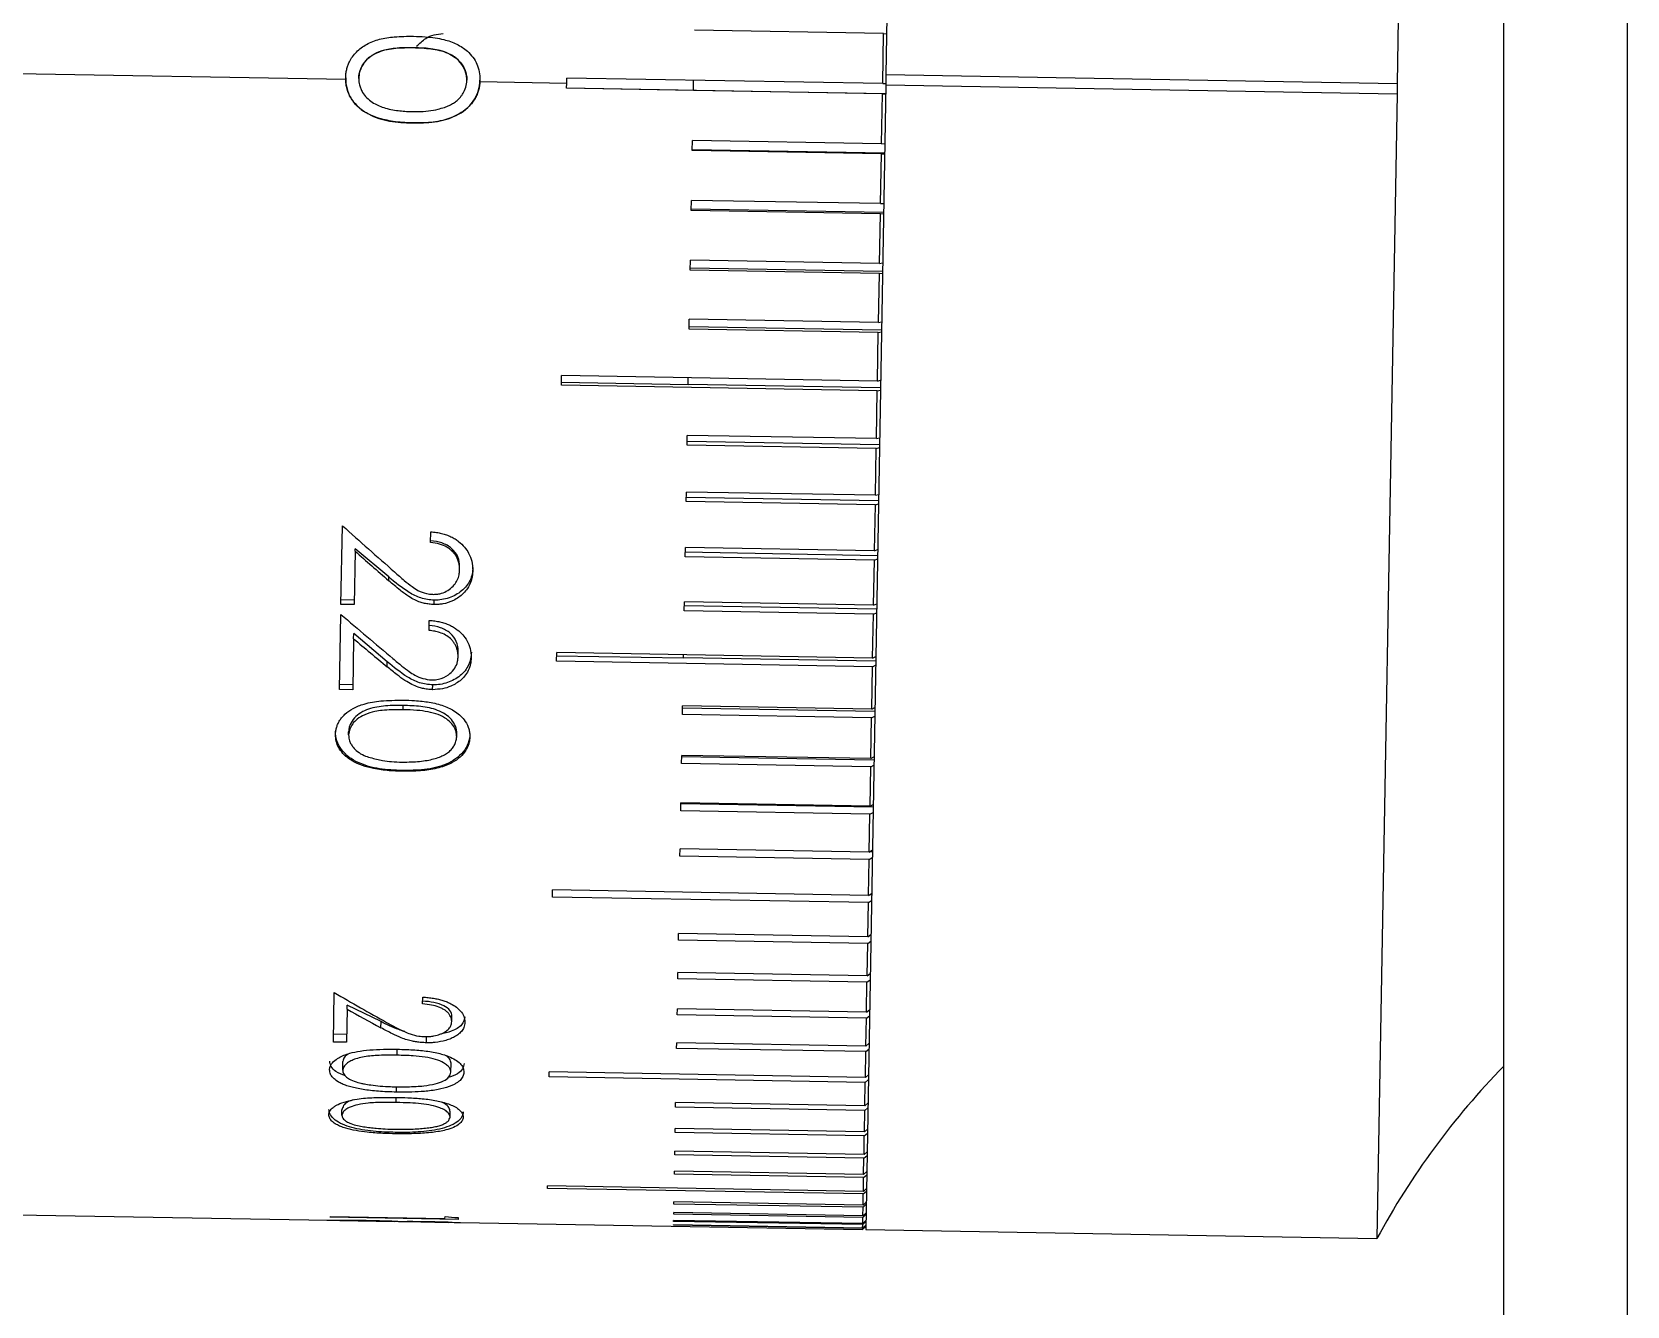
# Model space of a CAD drawing. Header units: inches. Extents: x -131 to 138, y -123 to 133.
# Drawn here: x 96.017 to 97.312, y -56.112 to -55.078 of the extents above; entities that cross this region are included whole.
import ezdxf

# ---------------------------------------------------------------- set-up
doc = ezdxf.new("R2010")
doc.units = ezdxf.units.IN
doc.header["$MEASUREMENT"] = 0

msp = doc.modelspace()

# ---------------------------------------------------------------- linework, layer by layer
at = {"color": 7, "linetype": 'Continuous', "lineweight": 25}
for p, q in [((97.2118, -65.3463), (97.2118, -41.3463)), ((97.3118, -41.4463), (97.3118, -65.2463)), ((96.7265, -54.1829), (96.7103, -55.1123)), ((97.1414, -54.1901), (97.1252, -55.1196)), ((96.7084, -55.079), (96.5548, -55.0763)), ((96.7077, -55.1196), (96.7084, -55.079)), ((96.7084, -55.079), (96.7109, -55.0792)), ((95.3358, -55.0998), (96.2718, -55.1161)), ((96.3267, -55.0904), (96.3267, -55.0905)), ((96.2718, -55.1149), (96.2718, -55.1149)), ((96.2824, -55.1154), (96.2824, -55.1154)), ((96.7077, -55.1196), (96.4512, -55.1151)), ((96.4512, -55.1192), (96.4512, -55.1151)), ((96.7103, -55.1123), (96.7102, -55.1196)), ((96.7103, -55.1123), (97.1252, -55.1196)), ((96.3702, -55.1169), (96.3702, -55.1169)), ((96.3808, -55.118), (96.4512, -55.1192)), ((96.4511, -55.1234), (96.4512, -55.1192)), ((96.554, -55.1251), (96.4511, -55.1233)), ((96.7075, -55.1279), (96.4511, -55.1234)), ((96.554, -55.1251), (96.5541, -55.1169)), ((96.71, -55.1278), (96.554, -55.1251)), ((96.7101, -55.1206), (96.6939, -56.0501)), ((96.7068, -55.1684), (96.7075, -55.1279)), ((96.7075, -55.1279), (96.71, -55.1279)), ((96.7077, -55.1196), (96.7102, -55.1196)), ((96.7102, -55.1196), (96.7101, -55.1206)), ((96.7101, -55.1206), (97.1251, -55.1279)), ((97.1251, -55.1279), (97.1088, -56.0573)), ((97.1252, -55.1196), (97.1251, -55.1279)), ((96.3257, -55.1516), (96.3257, -55.1516)), ((96.5531, -55.174), (96.5533, -55.1658)), ((96.7068, -55.1684), (96.5533, -55.1658)), ((96.7092, -55.1762), (96.5531, -55.1735)), ((96.7067, -55.1767), (96.5531, -55.174)), ((96.706, -55.2171), (96.7067, -55.1767)), ((96.7067, -55.1767), (96.7092, -55.1766)), ((96.7068, -55.1684), (96.7093, -55.1683)), ((96.5523, -55.2227), (96.5524, -55.2145)), ((96.706, -55.2171), (96.5524, -55.2145)), ((96.706, -55.2171), (96.7085, -55.2169)), ((96.7083, -55.2244), (96.5523, -55.2217)), ((96.7058, -55.2254), (96.5523, -55.2227)), ((96.7051, -55.2656), (96.7058, -55.2254)), ((96.7058, -55.2254), (96.7083, -55.2252)), ((96.5514, -55.2711), (96.5516, -55.2629)), ((96.7075, -55.2723), (96.5515, -55.2696)), ((96.7051, -55.2656), (96.5516, -55.2629)), ((96.7051, -55.2656), (96.7076, -55.2652)), ((96.705, -55.2738), (96.5514, -55.2711)), ((96.7043, -55.3136), (96.705, -55.2738)), ((96.705, -55.2738), (96.7075, -55.2734)), ((96.5506, -55.319), (96.5507, -55.3109)), ((96.7067, -55.3198), (96.5506, -55.3171)), ((96.7041, -55.3217), (96.5506, -55.319)), ((96.7043, -55.3136), (96.5507, -55.3109)), ((96.7034, -55.3611), (96.7041, -55.3217)), ((96.7041, -55.3217), (96.7066, -55.3212)), ((96.7043, -55.3136), (96.7068, -55.3131)), ((96.4469, -55.3646), (96.447, -55.3566)), ((96.7034, -55.3611), (96.447, -55.3566)), ((96.5498, -55.3642), (96.5499, -55.3584)), ((96.7034, -55.3611), (96.7059, -55.3605)), ((96.5498, -55.3642), (96.4469, -55.3624)), ((96.7033, -55.3691), (96.4469, -55.3646)), ((96.7058, -55.3667), (96.5498, -55.364)), ((96.7026, -55.4079), (96.7033, -55.3691)), ((96.7033, -55.3691), (96.7058, -55.3685)), ((96.549, -55.4131), (96.5491, -55.4052)), ((96.705, -55.413), (96.549, -55.4102)), ((96.7025, -55.4158), (96.549, -55.4131)), ((96.7026, -55.4079), (96.5491, -55.4052)), ((96.7026, -55.4079), (96.7051, -55.4072)), ((96.7018, -55.4539), (96.7025, -55.4158)), ((96.7025, -55.4158), (96.705, -55.415)), ((96.5482, -55.459), (96.5483, -55.4513)), ((96.7018, -55.4539), (96.5483, -55.4513)), ((96.7042, -55.4584), (96.5482, -55.4556)), ((96.7017, -55.4617), (96.5482, -55.459)), ((96.701, -55.499), (96.7017, -55.4617)), ((96.7017, -55.4617), (96.7042, -55.4608)), ((96.7018, -55.4539), (96.7043, -55.4531)), ((96.268, -55.5425), (96.2691, -55.4786)), ((96.3407, -55.4921), (96.3409, -55.4835)), ((96.2794, -55.4992), (96.2787, -55.5426)), ((96.2794, -55.4992), (96.2795, -55.4974)), ((96.3068, -55.5202), (96.2795, -55.4974)), ((96.5474, -55.5039), (96.5475, -55.4964)), ((96.7035, -55.5029), (96.5474, -55.5001)), ((96.7009, -55.5066), (96.5474, -55.5039)), ((96.701, -55.499), (96.5475, -55.4964)), ((96.701, -55.499), (96.7035, -55.498)), ((96.3643, -55.5144), (96.3643, -55.5119)), ((96.7003, -55.5431), (96.7009, -55.5066)), ((96.7009, -55.5066), (96.7034, -55.5056)), ((96.3067, -55.5232), (96.3068, -55.5202)), ((96.2787, -55.5426), (96.268, -55.5425)), ((96.2787, -55.539), (96.2681, -55.5388)), ((96.3436, -55.5426), (96.3437, -55.539)), ((96.5466, -55.5478), (96.5467, -55.5404)), ((96.7003, -55.5431), (96.5467, -55.5404)), ((96.7003, -55.5431), (96.7028, -55.542)), ((96.2668, -55.6115), (96.2679, -55.5507)), ((96.3395, -55.5636), (96.3396, -55.5555)), ((96.7001, -55.5504), (96.5466, -55.5478)), ((96.7027, -55.5463), (96.5467, -55.5436)), ((96.6995, -55.586), (96.7001, -55.5504)), ((96.7001, -55.5504), (96.7026, -55.5493)), ((96.2782, -55.5703), (96.2783, -55.5662)), ((96.3056, -55.589), (96.2783, -55.5662)), ((96.2782, -55.5703), (96.2775, -55.6117)), ((96.3631, -55.5849), (96.3631, -55.5807)), ((96.443, -55.5886), (96.4431, -55.5815)), ((96.6995, -55.586), (96.4431, -55.5815)), ((96.3055, -55.5932), (96.3056, -55.589)), ((96.5459, -55.5862), (96.443, -55.5844)), ((96.6994, -55.5931), (96.443, -55.5886)), ((96.5459, -55.5862), (96.546, -55.5833)), ((96.702, -55.5885), (96.5459, -55.5858)), ((96.6988, -55.6275), (96.6994, -55.5931)), ((96.6994, -55.5931), (96.7019, -55.5919)), ((96.6995, -55.586), (96.702, -55.5847)), ((96.2775, -55.6078), (96.2669, -55.6076)), ((96.2775, -55.6117), (96.2668, -55.6115)), ((96.3424, -55.6117), (96.3425, -55.6078)), ((96.3184, -55.628), (96.3185, -55.6246)), ((96.5451, -55.6318), (96.5453, -55.6249)), ((96.6987, -55.6345), (96.5451, -55.6318)), ((96.7012, -55.6295), (96.5452, -55.6268)), ((96.6988, -55.6275), (96.5453, -55.6249)), ((96.6987, -55.6345), (96.7012, -55.6331)), ((96.6988, -55.6275), (96.7013, -55.6262)), ((96.2742, -55.6484), (96.2742, -55.6459)), ((96.6981, -55.6677), (96.6987, -55.6345)), ((96.3619, -55.65), (96.362, -55.6475)), ((96.5444, -55.6717), (96.5446, -55.6651)), ((96.698, -55.6744), (96.5444, -55.6717)), ((96.7006, -55.669), (96.5445, -55.6663)), ((96.6981, -55.6677), (96.5446, -55.6651)), ((96.6981, -55.6677), (96.7006, -55.6663)), ((96.3175, -55.6779), (96.3175, -55.6773)), ((96.6974, -55.7064), (96.698, -55.6744)), ((96.698, -55.6744), (96.7005, -55.673)), ((96.5438, -55.7101), (96.5439, -55.7037)), ((96.6973, -55.7128), (96.5438, -55.7101)), ((96.6974, -55.7064), (96.5439, -55.7037)), ((96.6999, -55.7071), (96.5439, -55.7043)), ((96.6974, -55.7064), (96.6999, -55.7049)), ((96.6968, -55.7435), (96.6973, -55.7128)), ((96.6973, -55.7128), (96.6998, -55.7113)), ((96.5431, -55.7469), (96.5432, -55.7408)), ((96.6967, -55.7496), (96.5431, -55.7469)), ((96.6968, -55.7435), (96.5432, -55.7408)), ((96.6962, -55.7788), (96.6967, -55.7496)), ((96.6967, -55.7496), (96.6992, -55.748)), ((96.6968, -55.7435), (96.6993, -55.7418)), ((96.6993, -55.7435), (96.6968, -55.7434)), ((96.4396, -55.7802), (96.4397, -55.7743)), ((96.6962, -55.7788), (96.4397, -55.7743)), ((96.6961, -55.7846), (96.4396, -55.7802)), ((96.6956, -55.8123), (96.6961, -55.7846)), ((96.6961, -55.7846), (96.6986, -55.7829)), ((96.6962, -55.7788), (96.6987, -55.7771)), ((96.6987, -55.7782), (96.6971, -55.7782)), ((96.5419, -55.8152), (96.542, -55.8097)), ((96.6956, -55.8123), (96.542, -55.8097)), ((96.6956, -55.8123), (96.6981, -55.8105)), ((96.6981, -55.8111), (96.6974, -55.811)), ((96.6955, -55.8178), (96.5419, -55.8152)), ((96.695, -55.844), (96.6955, -55.8178)), ((96.6955, -55.8178), (96.698, -55.816)), ((96.5414, -55.8464), (96.5415, -55.8413)), ((96.6949, -55.8491), (96.5414, -55.8464)), ((96.695, -55.844), (96.5415, -55.8413)), ((96.6945, -55.8736), (96.6949, -55.8491)), ((96.6949, -55.8491), (96.6974, -55.8472)), ((96.695, -55.844), (96.6975, -55.8421)), ((96.2618, -55.8978), (96.2625, -55.8577)), ((96.3342, -55.8669), (96.3343, -55.8614)), ((96.2729, -55.871), (96.2725, -55.898)), ((96.2729, -55.871), (96.273, -55.8679)), ((96.3005, -55.8812), (96.273, -55.8679)), ((96.3579, -55.8812), (96.358, -55.8768)), ((96.5409, -55.8757), (96.541, -55.8709)), ((96.6944, -55.8784), (96.5409, -55.8757)), ((96.6945, -55.8736), (96.541, -55.8709)), ((96.694, -55.9011), (96.6944, -55.8784)), ((96.6944, -55.8784), (96.6969, -55.8764)), ((96.6945, -55.8736), (96.697, -55.8716)), ((96.2726, -55.8917), (96.2619, -55.8915)), ((96.3004, -55.8863), (96.3005, -55.8812)), ((96.2725, -55.898), (96.2618, -55.8978)), ((96.3374, -55.8984), (96.3375, -55.8933)), ((96.5404, -55.9029), (96.5405, -55.8984)), ((96.6939, -55.9056), (96.5404, -55.9029)), ((96.694, -55.9011), (96.5405, -55.8984)), ((96.6939, -55.9056), (96.6965, -55.9035)), ((96.694, -55.9011), (96.6965, -55.8991)), ((96.2694, -55.9207), (96.2695, -55.9135)), ((96.3572, -55.9223), (96.3573, -55.915)), ((96.6936, -55.9265), (96.6939, -55.9056)), ((96.6936, -55.9265), (96.4371, -55.922)), ((96.4371, -55.9261), (96.4371, -55.922)), ((96.6935, -55.9306), (96.4371, -55.9261)), ((96.6932, -55.9497), (96.6935, -55.9306)), ((96.6935, -55.9306), (96.696, -55.9285)), ((96.6936, -55.9265), (96.6961, -55.9244)), ((96.313, -55.9384), (96.313, -55.9341)), ((96.2688, -55.9572), (96.2688, -55.9529)), ((96.3565, -55.9587), (96.3566, -55.9544)), ((96.6932, -55.9497), (96.5396, -55.947)), ((96.5396, -55.9507), (96.5396, -55.947)), ((96.6931, -55.9534), (96.5396, -55.9507)), ((96.6928, -55.9706), (96.6931, -55.9534)), ((96.6931, -55.9534), (96.6956, -55.9512)), ((96.6932, -55.9497), (96.6957, -55.9475)), ((96.5392, -55.9712), (96.5393, -55.9679)), ((96.6928, -55.9706), (96.5393, -55.9679)), ((96.6928, -55.9706), (96.6953, -55.9684)), ((96.3124, -55.9722), (96.3124, -55.9711)), ((96.6927, -55.9739), (96.5392, -55.9712)), ((96.6925, -55.9891), (96.6927, -55.9739)), ((96.6927, -55.9739), (96.6953, -55.9717)), ((96.5389, -55.9894), (96.539, -55.9865)), ((96.6924, -55.9921), (96.5389, -55.9894)), ((96.6925, -55.9891), (96.539, -55.9865)), ((96.6922, -56.0053), (96.6924, -55.9921)), ((96.6924, -55.9921), (96.695, -55.9898)), ((96.6925, -55.9891), (96.695, -55.9869)), ((96.5386, -56.0051), (96.5387, -56.0026)), ((96.6922, -56.0078), (96.5386, -56.0051)), ((96.6922, -56.0053), (96.5387, -56.0026)), ((96.692, -56.019), (96.6922, -56.0078)), ((96.6922, -56.0053), (96.6947, -56.003)), ((96.6922, -56.0078), (96.6947, -56.0055)), ((96.692, -56.019), (96.4355, -56.0146)), ((96.4355, -56.0166), (96.4355, -56.0146)), ((96.6919, -56.0211), (96.4355, -56.0166)), ((96.6918, -56.0303), (96.6919, -56.0211)), ((96.6919, -56.0211), (96.6945, -56.0188)), ((96.692, -56.019), (96.6945, -56.0167)), ((95.3196, -56.0261), (96.2575, -56.0425)), ((96.6918, -56.0303), (96.5382, -56.0276)), ((96.5382, -56.0293), (96.5382, -56.0276)), ((96.6917, -56.0319), (96.5382, -56.0293)), ((96.6916, -56.039), (96.6917, -56.0319)), ((96.6917, -56.0319), (96.6943, -56.0295)), ((96.6918, -56.0303), (96.6943, -56.0279)), ((96.2593, -56.0401), (96.2594, -56.0394)), ((96.3631, -56.0419), (96.2593, -56.0401)), ((96.2594, -56.0394), (96.3524, -56.041)), ((96.267, -56.0426), (96.3113, -56.0434)), ((96.3217, -56.0436), (96.3552, -56.0442)), ((96.3524, -56.041), (96.3525, -56.0395)), ((96.3631, -56.0403), (96.3631, -56.0419)), ((96.3649, -56.0443), (96.6914, -56.05)), ((96.6914, -56.0489), (96.5379, -56.0462)), ((96.5379, -56.0466), (96.5379, -56.0462)), ((96.6914, -56.0493), (96.5379, -56.0466)), ((96.6915, -56.0452), (96.538, -56.0426)), ((96.538, -56.0434), (96.538, -56.0426)), ((96.6915, -56.046), (96.538, -56.0434)), ((96.6916, -56.039), (96.5381, -56.0363)), ((96.5381, -56.0376), (96.5381, -56.0363)), ((96.6916, -56.0403), (96.5381, -56.0376)), ((96.6914, -56.0489), (96.6915, -56.046)), ((96.6914, -56.0489), (96.694, -56.0465)), ((96.6914, -56.0493), (96.694, -56.0468)), ((96.6914, -56.05), (96.694, -56.0476)), ((96.6915, -56.0452), (96.6916, -56.0403)), ((96.6915, -56.0452), (96.694, -56.0428)), ((96.6915, -56.046), (96.694, -56.0436)), ((96.6916, -56.039), (96.6941, -56.0366)), ((96.6916, -56.0403), (96.6941, -56.0378)), ((96.6914, -56.0493), (96.6914, -56.05)), ((96.6939, -56.0501), (97.1088, -56.0573))]:
    msp.add_line(p, q, dxfattribs=at)
at = {"color": 8, "linetype": 'Continuous', "lineweight": 25}
for p, q in [((96.3135, -55.9085), (96.3136, -55.9036)), ((96.3129, -55.9469), (96.3129, -55.9427))]:
    msp.add_line(p, q, dxfattribs=at)
at = {"color": 7, "linetype": 'Continuous', "lineweight": 25}
for centre, radius, start, end in [((99.386, -51.9939), 4.6838, 228.4508, 228.8953), ((99.1996, -52.1256), 4.5084, 229.4375, 230.1418), ((99.1556, -52.162), 4.4605, 229.8285, 230.286), ((97.1403, -54.3413), 1.7585, 240.4445, 241.4673), ((97.6569, -56.3525), 0.6225, 135.6436, 151.6989)]:
    msp.add_arc(centre, radius, start, end, dxfattribs=at)
for centre, major_axis, ratio, start_param, end_param in [((96.3991, -55.111), (0.9505, -0.9129), 0.271477, 4.83478, 4.878103), ((96.3991, -55.111), (0.8744, -0.7941), 0.580094, 5.05866, 5.101982), ((96.543, -55.1136), (1.6316, -0.0176), 0.572224, 4.601544, 4.608101)]:
    msp.add_ellipse(centre, major_axis=major_axis, ratio=ratio, start_param=start_param, end_param=end_param, dxfattribs=at)
for points, knots in [([(96.2718, -55.1149), (96.2718, -55.1137), (96.272, -55.1114), (96.2726, -55.1081), (96.2735, -55.105), (96.2756, -55.1), (96.2802, -55.0935), (96.2888, -55.0872), (96.2994, -55.0832), (96.3124, -55.0813), (96.3217, -55.0812), (96.3269, -55.0812)], [0, 0, 0, 0, 0.048073, 0.094261, 0.139062, 0.183014, 0.319349, 0.459943, 0.617157, 0.784529, 1, 1, 1, 1]), ([(96.3269, -55.0812), (96.3301, -55.0813), (96.3359, -55.0815), (96.3441, -55.0824), (96.3528, -55.084), (96.3619, -55.0871), (96.3699, -55.0923), (96.3752, -55.0981), (96.3785, -55.1037), (96.3805, -55.1101), (96.3807, -55.1145), (96.3808, -55.1168)], [0, 0, 0, 0, 0.129741, 0.242957, 0.340229, 0.496314, 0.63657, 0.728244, 0.816481, 0.905652, 1, 1, 1, 1]), ([(96.3294, -55.0892), (96.3318, -55.087), (96.3359, -55.083), (96.3435, -55.0796), (96.3484, -55.0792), (96.3509, -55.079)], [0, 0, 0, 0, 0.4021, 0.697181, 1, 1, 1, 1]), ([(96.2824, -55.1154), (96.2826, -55.113), (96.2829, -55.1106), (96.2846, -55.1062), (96.2858, -55.1041), (96.2901, -55.0984), (96.2942, -55.0958), (96.303, -55.0922), (96.3078, -55.0913), (96.3172, -55.0904), (96.322, -55.0904), (96.3267, -55.0904)], [0, 0, 0, 0, 0.125, 0.125, 0.25, 0.25, 0.5, 0.5, 0.75, 0.75, 1, 1, 1, 1]), ([(96.3267, -55.0905), (96.3241, -55.0905), (96.3192, -55.0904), (96.3122, -55.0909), (96.3063, -55.0917), (96.2998, -55.0933), (96.2941, -55.0959), (96.2892, -55.0997), (96.2863, -55.1032), (96.2843, -55.1067), (96.2828, -55.1107), (96.2825, -55.1136), (96.2824, -55.1154)], [0, 0, 0, 0, 0.138234, 0.259797, 0.365227, 0.455355, 0.60863, 0.694528, 0.777657, 0.844599, 0.907499, 1, 1, 1, 1]), ([(96.3267, -55.0904), (96.3315, -55.0905), (96.3362, -55.0908), (96.3456, -55.092), (96.3504, -55.093), (96.3568, -55.0959), (96.3589, -55.0971), (96.3627, -55.0999), (96.3644, -55.1017), (96.3672, -55.1055), (96.3683, -55.1076), (96.3694, -55.111), (96.3697, -55.1122), (96.3701, -55.1145), (96.3701, -55.1157), (96.3702, -55.1169)], [0, 0, 0, 0, 0.25, 0.25, 0.5, 0.5, 0.625, 0.625, 0.75, 0.75, 0.875, 0.875, 0.9375, 0.9375, 1, 1, 1, 1]), ([(96.3702, -55.1169), (96.3701, -55.1157), (96.37, -55.1131), (96.3686, -55.108), (96.3654, -55.1026), (96.3606, -55.0981), (96.355, -55.0949), (96.349, -55.0927), (96.3421, -55.0915), (96.3348, -55.0907), (96.3296, -55.0906), (96.3267, -55.0905)], [0, 0, 0, 0, 0.065167, 0.135048, 0.275222, 0.391302, 0.481417, 0.612994, 0.72179, 0.850563, 1, 1, 1, 1]), ([(96.2718, -55.1149), (96.2718, -55.1179), (96.2721, -55.121), (96.2737, -55.1268), (96.275, -55.1297), (96.28, -55.1373), (96.2848, -55.1414), (96.2956, -55.1471), (96.3015, -55.149), (96.3135, -55.1511), (96.3196, -55.1514), (96.3257, -55.1516)], [0, 0, 0, 0, 0.125, 0.125, 0.25, 0.25, 0.5, 0.5, 0.75, 0.75, 1, 1, 1, 1]), ([(96.2824, -55.1154), (96.2824, -55.1155), (96.2825, -55.1172), (96.2827, -55.1201), (96.284, -55.1238), (96.2858, -55.1274), (96.2888, -55.1313), (96.2945, -55.1358), (96.3031, -55.1396), (96.3122, -55.1414), (96.32, -55.1421), (96.3238, -55.1423), (96.3258, -55.1423)], [0, 0, 0, 0, 0.004339, 0.093234, 0.149487, 0.210363, 0.305778, 0.407849, 0.588626, 0.799366, 0.891747, 1, 1, 1, 1]), ([(96.3257, -55.1516), (96.3231, -55.1515), (96.318, -55.1513), (96.3106, -55.1504), (96.3039, -55.1492), (96.2978, -55.1475), (96.2924, -55.1454), (96.2875, -55.1429), (96.2833, -55.1399), (96.2797, -55.1366), (96.2767, -55.1328), (96.2744, -55.1285), (96.2729, -55.1243), (96.272, -55.1201), (96.2718, -55.1174), (96.2718, -55.1161)], [0, 0, 0, 0, 0.110447, 0.212717, 0.307256, 0.394628, 0.475547, 0.550912, 0.621833, 0.689637, 0.755842, 0.822071, 0.889951, 0.944827, 1, 1, 1, 1]), ([(96.3257, -55.1516), (96.3318, -55.1516), (96.3379, -55.1515), (96.35, -55.1498), (96.356, -55.1482), (96.3669, -55.1428), (96.3719, -55.139), (96.377, -55.1314), (96.3784, -55.1287), (96.3803, -55.1229), (96.3807, -55.1198), (96.3808, -55.1168)], [0, 0, 0, 0, 0.25, 0.25, 0.5, 0.5, 0.75, 0.75, 0.875, 0.875, 1, 1, 1, 1]), ([(96.3808, -55.118), (96.3807, -55.1192), (96.3805, -55.1216), (96.3797, -55.125), (96.3785, -55.1284), (96.3766, -55.1321), (96.3739, -55.1361), (96.368, -55.1422), (96.3598, -55.1468), (96.3503, -55.1497), (96.3429, -55.151), (96.3346, -55.1516), (96.3289, -55.1516), (96.3257, -55.1516)], [0, 0, 0, 0, 0.049371, 0.098522, 0.148151, 0.198933, 0.272066, 0.347016, 0.553878, 0.65231, 0.762977, 0.866497, 1, 1, 1, 1]), ([(96.352, -55.1389), (96.3533, -55.1384), (96.3558, -55.1374), (96.3593, -55.1355), (96.3623, -55.1334), (96.3644, -55.1313), (96.366, -55.1292), (96.3678, -55.1266), (96.3695, -55.1226), (96.37, -55.1189), (96.3702, -55.117), (96.3702, -55.1169)], [0, 0, 0, 0, 0.139712, 0.267781, 0.386073, 0.496944, 0.568962, 0.638039, 0.810504, 0.991895, 1, 1, 1, 1]), ([(96.3258, -55.1423), (96.3274, -55.1423), (96.3318, -55.1424), (96.3389, -55.1419), (96.346, -55.1407), (96.3502, -55.1394), (96.352, -55.1389)], [0, 0, 0, 0, 0.1782431, 0.5015632, 0.7964658, 1, 1, 1, 1]), ([(96.3643, -55.5119), (96.3643, -55.5092), (96.3639, -55.5065), (96.3618, -55.5014), (96.36, -55.499), (96.3556, -55.4951), (96.3529, -55.4936), (96.347, -55.4916), (96.3439, -55.4911), (96.3408, -55.4908)], [0, 0, 0, 0, 0.25, 0.25, 0.5, 0.5, 0.75, 0.75, 1, 1, 1, 1]), ([(96.3409, -55.4835), (96.3424, -55.4837), (96.3454, -55.4839), (96.3496, -55.4847), (96.3536, -55.4859), (96.3573, -55.4874), (96.3606, -55.4893), (96.3644, -55.492), (96.3683, -55.4958), (96.372, -55.5011), (96.3745, -55.5076), (96.3748, -55.5125), (96.3749, -55.5151)], [0, 0, 0, 0, 0.084382, 0.164521, 0.241215, 0.315369, 0.387988, 0.460137, 0.582575, 0.700082, 0.84297, 1, 1, 1, 1]), ([(96.3643, -55.5144), (96.3643, -55.5133), (96.3642, -55.5111), (96.3635, -55.5079), (96.3624, -55.505), (96.3609, -55.5023), (96.359, -55.4999), (96.3567, -55.4977), (96.3532, -55.4954), (96.3478, -55.4931), (96.3432, -55.4925), (96.3407, -55.4921)], [0, 0, 0, 0, 0.100457, 0.194521, 0.283764, 0.370022, 0.455323, 0.541764, 0.631361, 0.80214, 1, 1, 1, 1]), ([(96.3114, -55.5161), (96.3141, -55.5185), (96.3187, -55.5225), (96.325, -55.5276), (96.3308, -55.5315), (96.3358, -55.5334), (96.3401, -55.5341), (96.3419, -55.5342), (96.3429, -55.5343)], [0, 0, 0, 0, 0.287696, 0.507436, 0.660247, 0.855482, 0.920212, 1, 1, 1, 1]), ([(96.3429, -55.5343), (96.3441, -55.5343), (96.3464, -55.5342), (96.3505, -55.5333), (96.3549, -55.5313), (96.359, -55.5279), (96.362, -55.5239), (96.3635, -55.5203), (96.3641, -55.5171), (96.3642, -55.5154), (96.3643, -55.5144)], [0, 0, 0, 0, 0.105492, 0.19996, 0.363183, 0.537676, 0.685426, 0.831086, 0.908428, 1, 1, 1, 1]), ([(96.3749, -55.5151), (96.3749, -55.5163), (96.3747, -55.5186), (96.3741, -55.5218), (96.373, -55.5255), (96.3709, -55.5295), (96.3676, -55.5335), (96.3636, -55.5368), (96.3582, -55.54), (96.3526, -55.5419), (96.3472, -55.5425), (96.3449, -55.5426), (96.3436, -55.5426)], [0, 0, 0, 0, 0.081718, 0.155414, 0.221768, 0.342016, 0.459387, 0.562421, 0.666377, 0.857575, 0.921809, 1, 1, 1, 1]), ([(96.375, -55.5125), (96.3749, -55.5143), (96.3748, -55.516), (96.374, -55.5195), (96.3735, -55.5212), (96.3712, -55.5261), (96.3689, -55.5291), (96.3629, -55.5339), (96.3595, -55.5359), (96.3538, -55.5378), (96.3518, -55.5383), (96.3478, -55.5389), (96.3457, -55.539), (96.3437, -55.539)], [0, 0, 0, 0, 0.125, 0.125, 0.25, 0.25, 0.5, 0.5, 0.75, 0.75, 0.875, 0.875, 1, 1, 1, 1]), ([(96.3436, -55.5426), (96.3422, -55.5425), (96.3396, -55.5423), (96.3358, -55.5417), (96.3318, -55.5406), (96.3276, -55.5388), (96.3221, -55.5356), (96.3151, -55.5303), (96.3098, -55.5258), (96.3067, -55.5232)], [0, 0, 0, 0, 0.095047, 0.182668, 0.263793, 0.373973, 0.500791, 0.711632, 1, 1, 1, 1]), ([(96.3437, -55.539), (96.3418, -55.5389), (96.34, -55.5388), (96.3364, -55.5382), (96.3346, -55.5378), (96.3295, -55.5362), (96.3263, -55.5346), (96.3174, -55.529), (96.312, -55.5246), (96.3068, -55.5202)], [0, 0, 0, 0, 0.125, 0.125, 0.25, 0.25, 0.5, 0.5, 1, 1, 1, 1]), ([(96.3396, -55.5555), (96.3411, -55.5556), (96.3441, -55.5558), (96.3483, -55.5566), (96.3523, -55.5577), (96.3559, -55.5591), (96.3593, -55.5609), (96.3631, -55.5634), (96.3669, -55.567), (96.3707, -55.5721), (96.3732, -55.5783), (96.3735, -55.583), (96.3737, -55.5855)], [0, 0, 0, 0, 0.084071, 0.163919, 0.240317, 0.314144, 0.386378, 0.458058, 0.579734, 0.696627, 0.841184, 1, 1, 1, 1]), ([(96.3631, -55.5849), (96.363, -55.5839), (96.3629, -55.582), (96.3624, -55.5793), (96.3615, -55.5767), (96.3603, -55.5744), (96.3588, -55.5722), (96.3564, -55.5697), (96.3529, -55.5672), (96.3485, -55.5653), (96.3439, -55.5642), (96.3411, -55.5638), (96.3395, -55.5636)], [0, 0, 0, 0, 0.0899049, 0.1747019, 0.2555107, 0.3336224, 0.4104644, 0.4875345, 0.6262678, 0.7681208, 0.875059, 1, 1, 1, 1]), ([(96.3631, -55.5807), (96.3631, -55.578), (96.3627, -55.5752), (96.3605, -55.5701), (96.3588, -55.5678), (96.3544, -55.5639), (96.3517, -55.5624), (96.3458, -55.5604), (96.3427, -55.5599), (96.3396, -55.5595)], [0, 0, 0, 0, 0.25, 0.25, 0.5, 0.5, 0.75, 0.75, 1, 1, 1, 1]), ([(96.3738, -55.5813), (96.3737, -55.5831), (96.3736, -55.5848), (96.3728, -55.5883), (96.3723, -55.59), (96.37, -55.5949), (96.3677, -55.5979), (96.3617, -55.6027), (96.3583, -55.6047), (96.3526, -55.6066), (96.3506, -55.6071), (96.3466, -55.6077), (96.3445, -55.6077), (96.3425, -55.6078)], [0, 0, 0, 0, 0.125, 0.125, 0.25, 0.25, 0.5, 0.5, 0.75, 0.75, 0.875, 0.875, 1, 1, 1, 1]), ([(96.3424, -55.6117), (96.341, -55.6116), (96.3382, -55.6114), (96.3343, -55.6107), (96.33, -55.6096), (96.3252, -55.6074), (96.3195, -55.604), (96.3128, -55.5992), (96.3082, -55.5954), (96.3055, -55.5932)], [0, 0, 0, 0, 0.098117, 0.188578, 0.272418, 0.402654, 0.559016, 0.74849, 1, 1, 1, 1]), ([(96.3425, -55.6078), (96.3406, -55.6077), (96.3388, -55.6076), (96.3352, -55.607), (96.3334, -55.6066), (96.3283, -55.605), (96.3251, -55.6033), (96.3162, -55.5978), (96.3108, -55.5934), (96.3056, -55.589)], [0, 0, 0, 0, 0.125, 0.125, 0.25, 0.25, 0.5, 0.5, 1, 1, 1, 1]), ([(96.3102, -55.5865), (96.3126, -55.5885), (96.3169, -55.5921), (96.3228, -55.5966), (96.3282, -55.6003), (96.3344, -55.603), (96.3392, -55.6035), (96.3417, -55.6038)], [0, 0, 0, 0, 0.264818, 0.470787, 0.618539, 0.806801, 1, 1, 1, 1]), ([(96.3417, -55.6038), (96.3427, -55.6038), (96.3445, -55.6037), (96.3493, -55.603), (96.3567, -55.5995), (96.3616, -55.5932), (96.3629, -55.5877), (96.363, -55.5859), (96.3631, -55.5849)], [0, 0, 0, 0, 0.084589, 0.159678, 0.431007, 0.81165, 0.898131, 1, 1, 1, 1]), ([(96.3737, -55.5855), (96.3736, -55.5867), (96.3735, -55.589), (96.3728, -55.5922), (96.3716, -55.5958), (96.3694, -55.5997), (96.3658, -55.6036), (96.3617, -55.6066), (96.3567, -55.6093), (96.3502, -55.6113), (96.3451, -55.6115), (96.3424, -55.6117)], [0, 0, 0, 0, 0.0849453, 0.1616225, 0.2308248, 0.3541808, 0.4749014, 0.5817775, 0.6873592, 0.8357648, 1, 1, 1, 1]), ([(96.2635, -55.648), (96.2636, -55.647), (96.2637, -55.6449), (96.2645, -55.642), (96.2655, -55.6392), (96.267, -55.6365), (96.2689, -55.634), (96.2722, -55.6305), (96.278, -55.6265), (96.2879, -55.6226), (96.3017, -55.6203), (96.3124, -55.6203), (96.3185, -55.6202)], [0, 0, 0, 0, 0.052204, 0.102566, 0.151724, 0.200365, 0.249197, 0.298921, 0.421564, 0.557032, 0.74922, 1, 1, 1, 1]), ([(96.3185, -55.6202), (96.3216, -55.6203), (96.3268, -55.6204), (96.3338, -55.6211), (96.3418, -55.6221), (96.3511, -55.6243), (96.3597, -55.6285), (96.3654, -55.633), (96.3694, -55.6377), (96.3716, -55.6425), (96.3725, -55.6467), (96.3726, -55.6489), (96.3726, -55.6499)], [0, 0, 0, 0, 0.1274575, 0.2136179, 0.2915497, 0.4597022, 0.6114609, 0.6936638, 0.783695, 0.8933927, 0.9467818, 1, 1, 1, 1]), ([(96.3185, -55.6246), (96.3137, -55.6245), (96.309, -55.6245), (96.2995, -55.6253), (96.2948, -55.626), (96.2882, -55.6283), (96.2861, -55.6292), (96.2822, -55.6316), (96.2805, -55.633), (96.2776, -55.6362), (96.2764, -55.638), (96.2751, -55.6409), (96.2748, -55.6419), (96.2744, -55.6439), (96.2743, -55.6449), (96.2742, -55.6459)], [0, 0, 0, 0, 0.25, 0.25, 0.5, 0.5, 0.625, 0.625, 0.75, 0.75, 0.875, 0.875, 0.9375, 0.9375, 1, 1, 1, 1]), ([(96.3184, -55.628), (96.3153, -55.628), (96.3096, -55.6279), (96.302, -55.6284), (96.2946, -55.6294), (96.2874, -55.6316), (96.2813, -55.6352), (96.2773, -55.6393), (96.2749, -55.6437), (96.2744, -55.6468), (96.2742, -55.6484)], [0, 0, 0, 0, 0.163692, 0.298429, 0.405152, 0.559555, 0.695505, 0.796302, 0.895743, 1, 1, 1, 1]), ([(96.3619, -55.65), (96.3618, -55.6489), (96.3617, -55.6468), (96.3606, -55.6431), (96.3581, -55.6392), (96.3534, -55.635), (96.3468, -55.6316), (96.3386, -55.6295), (96.3289, -55.6283), (96.3222, -55.6281), (96.3184, -55.628)], [0, 0, 0, 0, 0.072246, 0.132571, 0.240874, 0.350958, 0.489533, 0.64364, 0.803407, 1, 1, 1, 1]), ([(96.362, -55.6475), (96.3619, -55.6454), (96.3617, -55.6433), (96.3601, -55.6395), (96.359, -55.6376), (96.3548, -55.6326), (96.3508, -55.6302), (96.3421, -55.6268), (96.3374, -55.6259), (96.328, -55.6249), (96.3232, -55.6246), (96.3185, -55.6246)], [0, 0, 0, 0, 0.125, 0.125, 0.25, 0.25, 0.5, 0.5, 0.75, 0.75, 1, 1, 1, 1]), ([(96.3175, -55.6773), (96.3114, -55.6771), (96.3053, -55.6768), (96.2933, -55.6749), (96.2874, -55.6734), (96.2793, -55.6696), (96.2768, -55.6682), (96.2722, -55.6647), (96.2702, -55.6626), (96.2669, -55.6582), (96.2656, -55.6558), (96.2639, -55.6507), (96.2636, -55.6481), (96.2636, -55.6455)], [0, 0, 0, 0, 0.25, 0.25, 0.5, 0.5, 0.625, 0.625, 0.75, 0.75, 0.875, 0.875, 1, 1, 1, 1]), ([(96.3175, -55.6779), (96.314, -55.6778), (96.3063, -55.6776), (96.2923, -55.6758), (96.2805, -55.6719), (96.2729, -55.6667), (96.2691, -55.6632), (96.266, -55.6588), (96.2639, -55.6535), (96.2636, -55.6499), (96.2635, -55.648)], [0, 0, 0, 0, 0.143055, 0.317593, 0.578339, 0.651659, 0.724076, 0.81552, 0.906104, 1, 1, 1, 1]), ([(96.2742, -55.6484), (96.2742, -55.6494), (96.2743, -55.651), (96.2749, -55.6535), (96.2761, -55.656), (96.2781, -55.659), (96.2815, -55.6623), (96.2863, -55.6651), (96.29, -55.6663), (96.2917, -55.6668)], [0, 0, 0, 0, 0.109235, 0.198108, 0.310794, 0.427749, 0.607417, 0.824379, 1, 1, 1, 1]), ([(96.3726, -55.6474), (96.3725, -55.65), (96.3721, -55.6526), (96.3703, -55.6576), (96.3689, -55.66), (96.3654, -55.6643), (96.3633, -55.6663), (96.3586, -55.6696), (96.356, -55.671), (96.3478, -55.6744), (96.3418, -55.6758), (96.3297, -55.6772), (96.3236, -55.6773), (96.3175, -55.6773)], [0, 0, 0, 0, 0.125, 0.125, 0.25, 0.25, 0.375, 0.375, 0.5, 0.5, 0.75, 0.75, 1, 1, 1, 1]), ([(96.3726, -55.6499), (96.3725, -55.6509), (96.3724, -55.6529), (96.3717, -55.6557), (96.3707, -55.6584), (96.3687, -55.6622), (96.3649, -55.6667), (96.3575, -55.6717), (96.3472, -55.6756), (96.3363, -55.6774), (96.3262, -55.6779), (96.3206, -55.6779), (96.3175, -55.6779)], [0, 0, 0, 0, 0.050574, 0.099003, 0.145853, 0.191748, 0.306125, 0.420372, 0.586147, 0.77103, 0.873568, 1, 1, 1, 1]), ([(96.3177, -55.6705), (96.3201, -55.6705), (96.3249, -55.6704), (96.3316, -55.67), (96.3377, -55.6692), (96.3431, -55.668), (96.3478, -55.6665), (96.3519, -55.6647), (96.3553, -55.6625), (96.3581, -55.6599), (96.3601, -55.6569), (96.3615, -55.6536), (96.3618, -55.6512), (96.3619, -55.65)], [0, 0, 0, 0, 0.129873, 0.248372, 0.356118, 0.453938, 0.542936, 0.624575, 0.700742, 0.77375, 0.846216, 0.920813, 1, 1, 1, 1]), ([(96.2917, -55.6668), (96.2934, -55.6673), (96.2967, -55.6682), (96.3025, -55.6694), (96.3095, -55.6702), (96.3148, -55.6704), (96.3177, -55.6705)], [0, 0, 0, 0, 0.20592, 0.39779, 0.674481, 1, 1, 1, 1]), ([(96.358, -55.8768), (96.3579, -55.8753), (96.3575, -55.8737), (96.3553, -55.8708), (96.3536, -55.8694), (96.3491, -55.8672), (96.3464, -55.8663), (96.3405, -55.8651), (96.3374, -55.8648), (96.3342, -55.8646)], [0, 0, 0, 0, 0.25, 0.25, 0.5, 0.5, 0.75, 0.75, 1, 1, 1, 1]), ([(96.3343, -55.8614), (96.3358, -55.8614), (96.3388, -55.8616), (96.343, -55.8622), (96.347, -55.863), (96.3507, -55.864), (96.3541, -55.8652), (96.3579, -55.867), (96.3618, -55.8694), (96.3655, -55.8728), (96.368, -55.877), (96.3684, -55.88), (96.3685, -55.8817)], [0, 0, 0, 0, 0.084382, 0.164521, 0.241215, 0.315369, 0.387988, 0.460137, 0.582575, 0.700082, 0.84297, 1, 1, 1, 1]), ([(96.3579, -55.8812), (96.3578, -55.8805), (96.3577, -55.8791), (96.357, -55.8771), (96.356, -55.8752), (96.3545, -55.8735), (96.3525, -55.872), (96.3502, -55.8706), (96.3466, -55.869), (96.3413, -55.8676), (96.3367, -55.8671), (96.3342, -55.8669)], [0, 0, 0, 0, 0.100457, 0.194521, 0.283764, 0.370022, 0.455323, 0.541764, 0.631361, 0.80214, 1, 1, 1, 1]), ([(96.3686, -55.8773), (96.3681, -55.8795), (96.3671, -55.884), (96.3589, -55.8891), (96.3518, -55.8906), (96.3487, -55.8913)], [0, 0, 0, 0, 0.365544, 0.730312, 1, 1, 1, 1]), ([(96.3374, -55.8984), (96.336, -55.8983), (96.3333, -55.8982), (96.3295, -55.8978), (96.3256, -55.8971), (96.3214, -55.896), (96.3159, -55.894), (96.3088, -55.8907), (96.3035, -55.8879), (96.3004, -55.8863)], [0, 0, 0, 0, 0.095047, 0.182668, 0.263793, 0.373973, 0.500791, 0.711632, 1, 1, 1, 1]), ([(96.3199, -55.8892), (96.3182, -55.8887), (96.311, -55.8865), (96.305, -55.8835), (96.3005, -55.8812)], [0, 0, 0, 0, 0.229805, 1, 1, 1, 1]), ([(96.305, -55.8819), (96.3077, -55.8834), (96.3124, -55.8859), (96.3187, -55.8891), (96.3246, -55.8915), (96.3295, -55.8928), (96.3338, -55.8932), (96.3356, -55.8933), (96.3367, -55.8933)], [0, 0, 0, 0, 0.287696, 0.507436, 0.660247, 0.855482, 0.920212, 1, 1, 1, 1]), ([(96.3367, -55.8933), (96.3379, -55.8933), (96.3401, -55.8933), (96.3442, -55.8928), (96.3486, -55.8916), (96.3527, -55.8895), (96.3557, -55.8871), (96.3571, -55.8848), (96.3577, -55.8829), (96.3578, -55.8818), (96.3579, -55.8812)], [0, 0, 0, 0, 0.105492, 0.19996, 0.363183, 0.537676, 0.685426, 0.831086, 0.908428, 1, 1, 1, 1]), ([(96.3685, -55.8817), (96.3685, -55.8824), (96.3683, -55.8838), (96.3678, -55.8858), (96.3667, -55.8881), (96.3646, -55.8906), (96.3613, -55.893), (96.3574, -55.895), (96.352, -55.8969), (96.3464, -55.898), (96.341, -55.8984), (96.3387, -55.8984), (96.3374, -55.8984)], [0, 0, 0, 0, 0.081718, 0.155414, 0.221768, 0.342016, 0.459387, 0.562421, 0.666377, 0.857575, 0.921809, 1, 1, 1, 1]), ([(96.2588, -55.9204), (96.2588, -55.9199), (96.2588, -55.919), (96.2593, -55.9174), (96.2606, -55.9149), (96.2631, -55.9125), (96.2678, -55.9095), (96.2743, -55.9069), (96.284, -55.9049), (96.2942, -55.9039), (96.3043, -55.9035), (96.3108, -55.9036), (96.3136, -55.9036)], [0, 0, 0, 0, 0.038815, 0.074872, 0.138029, 0.249444, 0.296766, 0.454559, 0.583525, 0.730206, 0.884759, 1, 1, 1, 1]), ([(96.3136, -55.9036), (96.3161, -55.9037), (96.321, -55.9038), (96.3278, -55.9042), (96.3361, -55.9049), (96.3456, -55.9063), (96.3546, -55.909), (96.3609, -55.912), (96.3649, -55.9152), (96.3674, -55.9186), (96.3677, -55.921), (96.3678, -55.9223)], [0, 0, 0, 0, 0.105385, 0.199856, 0.283655, 0.451066, 0.601759, 0.703754, 0.800373, 0.897256, 1, 1, 1, 1]), ([(96.2716, -55.9252), (96.2688, -55.9241), (96.2635, -55.9222), (96.2596, -55.9177), (96.2591, -55.9147), (96.2589, -55.9132)], [0, 0, 0, 0, 0.3577972, 0.6789104, 1, 1, 1, 1]), ([(96.3135, -55.9085), (96.3105, -55.9085), (96.3051, -55.9084), (96.2977, -55.9086), (96.2912, -55.9091), (96.2855, -55.91), (96.2802, -55.9113), (96.2758, -55.9131), (96.2724, -55.9153), (96.2701, -55.9179), (96.2696, -55.9198), (96.2694, -55.9207)], [0, 0, 0, 0, 0.157722, 0.286963, 0.388497, 0.502921, 0.606036, 0.701459, 0.800288, 0.897855, 1, 1, 1, 1]), ([(96.2738, -55.9075), (96.2727, -55.9083), (96.2702, -55.9101), (96.2698, -55.9123), (96.2695, -55.9135)], [0, 0, 0, 0, 0.463519, 1, 1, 1, 1]), ([(96.3572, -55.9223), (96.3571, -55.9217), (96.357, -55.9206), (96.3562, -55.9187), (96.3544, -55.9167), (96.3508, -55.9141), (96.3447, -55.9116), (96.3361, -55.9098), (96.3255, -55.9088), (96.3178, -55.9086), (96.3135, -55.9085)], [0, 0, 0, 0, 0.062176, 0.112983, 0.200585, 0.289267, 0.436407, 0.59778, 0.77213, 1, 1, 1, 1]), ([(96.3573, -55.915), (96.3571, -55.9138), (96.3568, -55.9116), (96.3544, -55.9098), (96.3533, -55.9089)], [0, 0, 0, 0, 0.53982, 1, 1, 1, 1]), ([(96.368, -55.9151), (96.3677, -55.9166), (96.3671, -55.9195), (96.3631, -55.9239), (96.3577, -55.9257), (96.3549, -55.9266)], [0, 0, 0, 0, 0.321273, 0.642548, 1, 1, 1, 1]), ([(96.313, -55.9384), (96.3104, -55.9384), (96.3055, -55.9382), (96.2985, -55.9378), (96.292, -55.9372), (96.286, -55.9364), (96.2807, -55.9354), (96.2759, -55.9343), (96.2717, -55.933), (96.268, -55.9315), (96.2645, -55.9295), (96.2614, -55.9269), (96.2592, -55.9238), (96.2589, -55.9215), (96.2588, -55.9204)], [0, 0, 0, 0, 0.1044716, 0.2015179, 0.2915286, 0.3749925, 0.4525222, 0.5248808, 0.593006, 0.6580184, 0.7212049, 0.813777, 0.9052583, 1, 1, 1, 1]), ([(96.2694, -55.9207), (96.2694, -55.9212), (96.2695, -55.922), (96.2702, -55.924), (96.2722, -55.9262), (96.2761, -55.9288), (96.2804, -55.9303), (96.2843, -55.9312), (96.286, -55.9316), (96.287, -55.9318)], [0, 0, 0, 0, 0.0861326, 0.1778925, 0.3870066, 0.5749137, 0.8103545, 0.8964128, 1, 1, 1, 1]), ([(96.3678, -55.9223), (96.3678, -55.9229), (96.3676, -55.9241), (96.367, -55.9258), (96.366, -55.9274), (96.3647, -55.9289), (96.363, -55.9303), (96.361, -55.9316), (96.3586, -55.9328), (96.3541, -55.9346), (96.3466, -55.9366), (96.3362, -55.938), (96.3248, -55.9385), (96.3172, -55.9385), (96.313, -55.9384)], [0, 0, 0, 0, 0.050502, 0.099116, 0.146394, 0.192935, 0.239367, 0.286322, 0.33441, 0.384201, 0.528731, 0.687858, 0.826884, 1, 1, 1, 1]), ([(96.3131, -55.9341), (96.3159, -55.9341), (96.3213, -55.9341), (96.3287, -55.9339), (96.3364, -55.9333), (96.3442, -55.932), (96.3514, -55.9296), (96.356, -55.9263), (96.3568, -55.9236), (96.3572, -55.9223)], [0, 0, 0, 0, 0.150838, 0.281706, 0.393539, 0.567143, 0.715591, 0.853838, 1, 1, 1, 1]), ([(96.2581, -55.9569), (96.2582, -55.9563), (96.2583, -55.9553), (96.259, -55.9538), (96.2601, -55.9523), (96.2615, -55.9509), (96.2634, -55.9496), (96.2666, -55.9478), (96.2724, -55.9458), (96.2823, -55.9437), (96.2961, -55.9426), (96.3068, -55.9427), (96.3129, -55.9427)], [0, 0, 0, 0, 0.052204, 0.102566, 0.151724, 0.200365, 0.249197, 0.298921, 0.421564, 0.557032, 0.74922, 1, 1, 1, 1]), ([(96.287, -55.9318), (96.2887, -55.9321), (96.2929, -55.9328), (96.3, -55.9336), (96.307, -55.934), (96.3115, -55.9341), (96.3131, -55.9341)], [0, 0, 0, 0, 0.202908, 0.496246, 0.817917, 1, 1, 1, 1]), ([(96.3129, -55.9427), (96.316, -55.9428), (96.3211, -55.9429), (96.3282, -55.9433), (96.3362, -55.9439), (96.3455, -55.9452), (96.3541, -55.9475), (96.3599, -55.9499), (96.3639, -55.9524), (96.3661, -55.9549), (96.3671, -55.9571), (96.3672, -55.9582), (96.3672, -55.9588)], [0, 0, 0, 0, 0.1274575, 0.2136178, 0.2915497, 0.4597021, 0.6114609, 0.6936638, 0.7836949, 0.8933927, 0.9467818, 1, 1, 1, 1]), ([(96.3124, -55.9722), (96.3089, -55.9722), (96.3011, -55.972), (96.2872, -55.971), (96.2753, -55.969), (96.2677, -55.9664), (96.2639, -55.9646), (96.2607, -55.9624), (96.2585, -55.9597), (96.2583, -55.9578), (96.2581, -55.9569)], [0, 0, 0, 0, 0.143055, 0.3175932, 0.5783388, 0.6516592, 0.7240755, 0.8155201, 0.9061036, 1, 1, 1, 1]), ([(96.3124, -55.9711), (96.3063, -55.971), (96.3002, -55.9708), (96.2882, -55.9696), (96.2822, -55.9687), (96.2742, -55.9665), (96.2716, -55.9656), (96.267, -55.9636), (96.2649, -55.9624), (96.2616, -55.9598), (96.2603, -55.9584), (96.2586, -55.9555), (96.2582, -55.954), (96.2582, -55.9525)], [0, 0, 0, 0, 0.25, 0.25, 0.5, 0.5, 0.625, 0.625, 0.75, 0.75, 0.875, 0.875, 1, 1, 1, 1]), ([(96.2784, -55.9447), (96.2767, -55.9452), (96.2729, -55.9463), (96.2697, -55.9494), (96.2691, -55.9517), (96.2688, -55.9529)], [0, 0, 0, 0, 0.297789, 0.649071, 1, 1, 1, 1]), ([(96.3129, -55.9469), (96.3097, -55.9468), (96.3041, -55.9468), (96.2964, -55.9469), (96.289, -55.9474), (96.2819, -55.9485), (96.2758, -55.9503), (96.2718, -55.9525), (96.2694, -55.9547), (96.269, -55.9564), (96.2688, -55.9572)], [0, 0, 0, 0, 0.163692, 0.298429, 0.405152, 0.559555, 0.695505, 0.796302, 0.895743, 1, 1, 1, 1]), ([(96.2688, -55.9572), (96.2688, -55.9576), (96.2689, -55.9585), (96.2696, -55.9598), (96.2707, -55.961), (96.2728, -55.9626), (96.2762, -55.9642), (96.281, -55.9657), (96.2848, -55.9663), (96.2864, -55.9666)], [0, 0, 0, 0, 0.109235, 0.198108, 0.310794, 0.427749, 0.607417, 0.824379, 1, 1, 1, 1]), ([(96.3673, -55.9544), (96.3672, -55.9559), (96.3668, -55.9574), (96.365, -55.9603), (96.3637, -55.9616), (96.3602, -55.9641), (96.3581, -55.9652), (96.3534, -55.967), (96.3508, -55.9678), (96.3426, -55.9697), (96.3367, -55.9704), (96.3246, -55.9712), (96.3185, -55.9712), (96.3124, -55.9711)], [0, 0, 0, 0, 0.125, 0.125, 0.25, 0.25, 0.375, 0.375, 0.5, 0.5, 0.75, 0.75, 1, 1, 1, 1]), ([(96.3565, -55.9587), (96.3565, -55.9581), (96.3563, -55.9571), (96.3551, -55.9552), (96.3526, -55.9531), (96.3479, -55.9509), (96.3413, -55.949), (96.333, -55.9478), (96.3234, -55.9471), (96.3166, -55.947), (96.3129, -55.9469)], [0, 0, 0, 0, 0.072247, 0.132571, 0.240874, 0.350958, 0.489533, 0.643641, 0.803408, 1, 1, 1, 1]), ([(96.3566, -55.9544), (96.3564, -55.9532), (96.3559, -55.9509), (96.3531, -55.9481), (96.3505, -55.9469), (96.3496, -55.9465)], [0, 0, 0, 0, 0.399627, 0.799601, 1, 1, 1, 1]), ([(96.2864, -55.9666), (96.2881, -55.9668), (96.2915, -55.9673), (96.2973, -55.9679), (96.3043, -55.9684), (96.3096, -55.9685), (96.3125, -55.9686)], [0, 0, 0, 0, 0.20592, 0.39779, 0.674481, 1, 1, 1, 1]), ([(96.3672, -55.9588), (96.3671, -55.9593), (96.367, -55.9603), (96.3664, -55.9617), (96.3654, -55.9631), (96.3634, -55.9649), (96.3597, -55.9672), (96.3523, -55.9696), (96.342, -55.9714), (96.3311, -55.9721), (96.321, -55.9723), (96.3155, -55.9723), (96.3124, -55.9722)], [0, 0, 0, 0, 0.050574, 0.099003, 0.145853, 0.191748, 0.306125, 0.420372, 0.586147, 0.77103, 0.873568, 1, 1, 1, 1]), ([(96.3125, -55.9686), (96.3149, -55.9686), (96.3197, -55.9686), (96.3264, -55.9685), (96.3325, -55.9681), (96.3379, -55.9676), (96.3426, -55.9669), (96.3467, -55.9661), (96.3501, -55.965), (96.3528, -55.9637), (96.3548, -55.9622), (96.3561, -55.9605), (96.3564, -55.9593), (96.3565, -55.9587)], [0, 0, 0, 0, 0.129873, 0.248372, 0.356118, 0.453938, 0.542936, 0.624575, 0.700742, 0.77375, 0.846216, 0.920813, 1, 1, 1, 1]), ([(96.2566, -56.0424), (96.2567, -56.0424), (96.2568, -56.0425), (96.2574, -56.0425), (96.2586, -56.0425), (96.2609, -56.0424), (96.2646, -56.0424), (96.2689, -56.0424), (96.2733, -56.0424), (96.2781, -56.0424), (96.2833, -56.0425), (96.2868, -56.0425), (96.2887, -56.0426)], [0, 0, 0, 0, 0.093773, 0.17757, 0.252059, 0.378471, 0.500993, 0.602925, 0.701242, 0.798472, 0.897227, 1, 1, 1, 1]), ([(96.2884, -56.0428), (96.2874, -56.0428), (96.2858, -56.0428), (96.2828, -56.0427), (96.2796, -56.0427), (96.2753, -56.0427), (96.271, -56.0427), (96.2679, -56.0427), (96.2675, -56.0426), (96.2673, -56.0426)], [0, 0, 0, 0, 0.074237, 0.134918, 0.240478, 0.348931, 0.544247, 0.754649, 1, 1, 1, 1]), ([(96.3112, -56.0434), (96.3111, -56.0434), (96.3111, -56.0434), (96.3102, -56.0434), (96.3082, -56.0433), (96.3048, -56.0432), (96.3023, -56.0431), (96.2993, -56.0431), (96.2957, -56.043), (96.2915, -56.0429), (96.2893, -56.0428), (96.2884, -56.0428)], [0, 0, 0, 0, 0.092502, 0.184612, 0.396706, 0.52763, 0.618855, 0.665075, 0.830072, 0.928848, 1, 1, 1, 1]), ([(96.2887, -56.0426), (96.2894, -56.0426), (96.2913, -56.0426), (96.2963, -56.0427), (96.3048, -56.043), (96.3111, -56.0432), (96.315, -56.0434), (96.3163, -56.0434), (96.3171, -56.0435)], [0, 0, 0, 0, 0.062538, 0.150293, 0.413496, 0.774396, 0.866678, 1, 1, 1, 1]), ([(96.3171, -56.0435), (96.3179, -56.0435), (96.3196, -56.0435), (96.3228, -56.0435), (96.3266, -56.0435), (96.3308, -56.0435), (96.335, -56.0435), (96.3379, -56.0436), (96.3391, -56.0436)], [0, 0, 0, 0, 0.174128, 0.369375, 0.535458, 0.695913, 0.874401, 1, 1, 1, 1]), ([(96.3389, -56.0438), (96.3382, -56.0438), (96.3368, -56.0437), (96.3348, -56.0437), (96.3324, -56.0437), (96.3294, -56.0437), (96.3263, -56.0436), (96.3236, -56.0436), (96.322, -56.0436), (96.3219, -56.0436), (96.3218, -56.0436)], [0, 0, 0, 0, 0.068842, 0.144915, 0.207793, 0.330039, 0.510645, 0.662051, 0.856686, 1, 1, 1, 1]), ([(96.3551, -56.0441), (96.355, -56.0441), (96.3548, -56.0442), (96.3531, -56.0441), (96.3497, -56.044), (96.3462, -56.0439), (96.343, -56.0439), (96.3407, -56.0438), (96.3395, -56.0438), (96.3389, -56.0438)], [0, 0, 0, 0, 0.1672626, 0.3931158, 0.5902505, 0.7667714, 0.8674274, 0.9450732, 1, 1, 1, 1]), ([(96.3391, -56.0436), (96.3423, -56.0437), (96.3487, -56.0438), (96.3571, -56.0441), (96.3623, -56.0443), (96.3645, -56.0443), (96.3648, -56.0443), (96.3649, -56.0443)], [0, 0, 0, 0, 0.257316, 0.512495, 0.796417, 0.983813, 1, 1, 1, 1])]:
    msp.add_open_spline(points, degree=3, knots=knots, dxfattribs=at)
for points in [[(96.2718, -55.1161), (96.2718, -55.1157), (96.2718, -55.1153), (96.2718, -55.1149)], [(96.3808, -55.1168), (96.3808, -55.1172), (96.3808, -55.1176), (96.3808, -55.118)]]:
    msp.add_open_spline(points, degree=3, dxfattribs=at)

doc.saveas('drawing.dxf')
